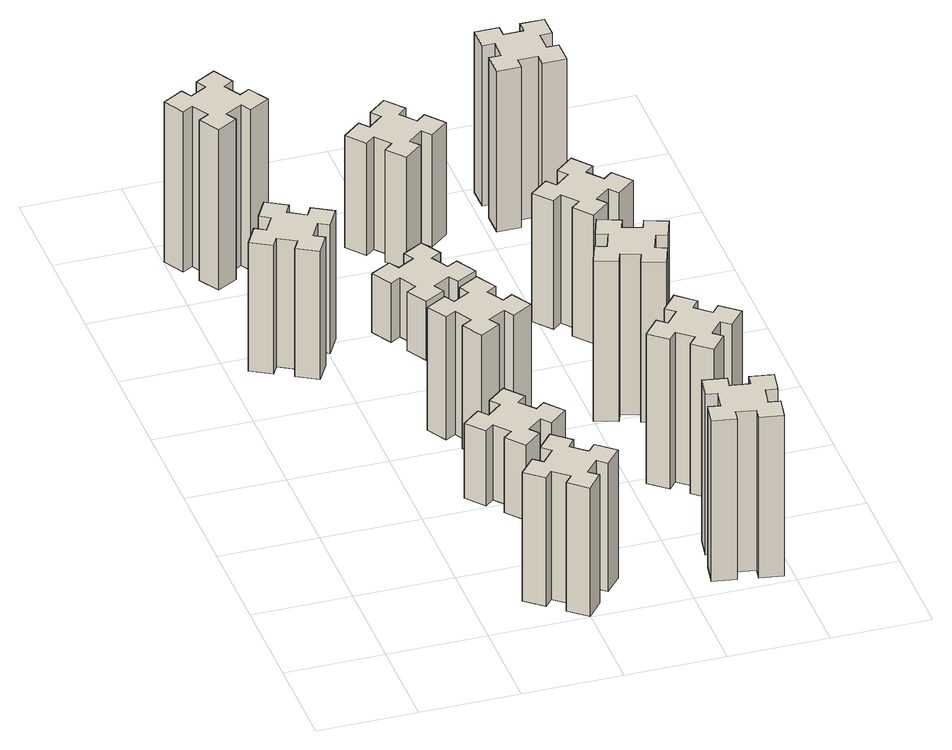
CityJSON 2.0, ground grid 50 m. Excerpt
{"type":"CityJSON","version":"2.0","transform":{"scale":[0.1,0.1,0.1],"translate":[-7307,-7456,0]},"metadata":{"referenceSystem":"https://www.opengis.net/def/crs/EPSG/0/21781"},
"CityObjects":{
"building1":{"type":"Building","attributes":{"class":"1000","function":"1000","usage":"1000","yearOfConstruction":2016,"roofType":"1000","measuredHeight":72,"storeysAboveGround":30,"storeysBelowGround":0},"geometry":[{"type":"Solid","lod":"1","boundaries":[[[[0,1,2,3,4,5,6,7,8,9,10,11,12,13,14,15,16,17,18,19]],[[17,16,20,21]],[[16,15,22,20]],[[15,14,23,22]],[[14,13,24,23]],[[13,12,25,24]],[[12,11,26,25]],[[11,10,27,26]],[[10,9,28,27]],[[9,8,29,28]],[[8,7,30,29]],[[7,6,31,30]],[[6,5,32,31]],[[5,4,33,32]],[[4,3,34,33]],[[3,2,35,34]],[[2,1,36,35]],[[1,0,37,36]],[[0,19,38,37]],[[19,18,39,38]],[[18,17,21,39]],[[24,25,26,27,28,29,30,31,32,33,34,35,36,37,38,39,21,20,22,23]]]]}]},
"building2":{"type":"Building","attributes":{"class":"1000","function":"1000","usage":"1000","yearOfConstruction":2016,"roofType":"1000","measuredHeight":72,"storeysAboveGround":30,"storeysBelowGround":0},"geometry":[{"type":"Solid","lod":"1","boundaries":[[[[40,41,42,43,44,45,46,47,48,49,50,51,52,53,54,55,56,57,58,59]],[[57,56,60,61]],[[56,55,62,60]],[[55,54,63,62]],[[54,53,64,63]],[[53,52,65,64]],[[52,51,66,65]],[[51,50,67,66]],[[50,49,68,67]],[[49,48,69,68]],[[48,47,70,69]],[[47,46,71,70]],[[46,45,72,71]],[[45,44,73,72]],[[44,43,74,73]],[[43,42,75,74]],[[42,41,76,75]],[[41,40,77,76]],[[40,59,78,77]],[[59,58,79,78]],[[58,57,61,79]],[[64,65,66,67,68,69,70,71,72,73,74,75,76,77,78,79,61,60,62,63]]]]}]},
"building3":{"type":"Building","attributes":{"class":"1000","function":"1000","usage":"1000","yearOfConstruction":2016,"roofType":"1000","measuredHeight":90,"storeysAboveGround":30,"storeysBelowGround":0},"geometry":[{"type":"Solid","lod":"1","boundaries":[[[[80,81,82,83,84,85,86,87,88,89,90,91,92,93,94,95,96,97,98,99]],[[97,96,100,101]],[[96,95,102,100]],[[95,94,103,102]],[[94,93,104,103]],[[93,92,105,104]],[[92,91,106,105]],[[91,90,107,106]],[[90,89,108,107]],[[89,88,109,108]],[[88,87,110,109]],[[87,86,111,110]],[[86,85,112,111]],[[85,84,113,112]],[[84,83,114,113]],[[83,82,115,114]],[[82,81,116,115]],[[81,80,117,116]],[[80,99,118,117]],[[99,98,119,118]],[[98,97,101,119]],[[104,105,106,107,108,109,110,111,112,113,114,115,116,117,118,119,101,100,102,103]]]]}]},
"building4":{"type":"Building","attributes":{"class":"1000","function":"1000","usage":"1000","yearOfConstruction":2016,"roofType":"1000","measuredHeight":42,"storeysAboveGround":30,"storeysBelowGround":0},"geometry":[{"type":"Solid","lod":"1","boundaries":[[[[120,121,122,123,124,125,126,127,128,129,130,131,132,133,134,135,136,137,138,139]],[[137,136,140,141]],[[136,135,142,140]],[[135,134,143,142]],[[134,133,144,143]],[[133,132,145,144]],[[132,131,146,145]],[[131,130,147,146]],[[130,129,148,147]],[[129,128,149,148]],[[128,127,150,149]],[[127,126,151,150]],[[126,125,152,151]],[[125,124,153,152]],[[124,123,154,153]],[[123,122,155,154]],[[122,121,156,155]],[[121,120,157,156]],[[120,139,158,157]],[[139,138,159,158]],[[138,137,141,159]],[[144,145,146,147,148,149,150,151,152,153,154,155,156,157,158,159,141,140,142,143]]]]}]},
"building5":{"type":"Building","attributes":{"class":"1000","function":"1000","usage":"1000","yearOfConstruction":2016,"roofType":"1000","measuredHeight":69,"storeysAboveGround":30,"storeysBelowGround":0},"geometry":[{"type":"Solid","lod":"1","boundaries":[[[[160,161,162,163,164,165,166,167,168,169,170,171,172,173,174,175,176,177,178,179]],[[177,176,180,181]],[[176,175,182,180]],[[175,174,183,182]],[[174,173,184,183]],[[173,172,185,184]],[[172,171,186,185]],[[171,170,187,186]],[[170,169,188,187]],[[169,168,189,188]],[[168,167,190,189]],[[167,166,191,190]],[[166,165,192,191]],[[165,164,193,192]],[[164,163,194,193]],[[163,162,195,194]],[[162,161,196,195]],[[161,160,197,196]],[[160,179,198,197]],[[179,178,199,198]],[[178,177,181,199]],[[184,185,186,187,188,189,190,191,192,193,194,195,196,197,198,199,181,180,182,183]]]]}]},
"building6":{"type":"Building","attributes":{"class":"1000","function":"1000","usage":"1000","yearOfConstruction":2016,"roofType":"1000","measuredHeight":33,"storeysAboveGround":30,"storeysBelowGround":0},"geometry":[{"type":"Solid","lod":"1","boundaries":[[[[200,201,202,203,204,205,206,207,208,209,210,211,212,213,214,215,216,217,218,219]],[[217,216,220,221]],[[216,215,222,220]],[[215,214,223,222]],[[214,213,224,223]],[[213,212,225,224]],[[212,211,226,225]],[[211,210,227,226]],[[210,209,228,227]],[[209,208,229,228]],[[208,207,230,229]],[[207,206,231,230]],[[206,205,232,231]],[[205,204,233,232]],[[204,203,234,233]],[[203,202,235,234]],[[202,201,236,235]],[[201,200,237,236]],[[200,219,238,237]],[[219,218,239,238]],[[218,217,221,239]],[[224,225,226,227,228,229,230,231,232,233,234,235,236,237,238,239,221,220,222,223]]]]}]},
"building7":{"type":"Building","attributes":{"class":"1000","function":"1000","usage":"1000","yearOfConstruction":2016,"roofType":"1000","measuredHeight":90,"storeysAboveGround":30,"storeysBelowGround":0},"geometry":[{"type":"Solid","lod":"1","boundaries":[[[[240,241,242,243,244,245,246,247,248,249,250,251,252,253,254,255,256,257,258,259]],[[257,256,260,261]],[[256,255,262,260]],[[255,254,263,262]],[[254,253,264,263]],[[253,252,265,264]],[[252,251,266,265]],[[251,250,267,266]],[[250,249,268,267]],[[249,248,269,268]],[[248,247,270,269]],[[247,246,271,270]],[[246,245,272,271]],[[245,244,273,272]],[[244,243,274,273]],[[243,242,275,274]],[[242,241,276,275]],[[241,240,277,276]],[[240,259,278,277]],[[259,258,279,278]],[[258,257,261,279]],[[264,265,266,267,268,269,270,271,272,273,274,275,276,277,278,279,261,260,262,263]]]]}]},
"building8":{"type":"Building","attributes":{"class":"1000","function":"1000","usage":"1000","yearOfConstruction":2016,"roofType":"1000","measuredHeight":63,"storeysAboveGround":30,"storeysBelowGround":0},"geometry":[{"type":"Solid","lod":"1","boundaries":[[[[280,281,282,283,284,285,286,287,288,289,290,291,292,293,294,295,296,297,298,299]],[[297,296,300,301]],[[296,295,302,300]],[[295,294,303,302]],[[294,293,304,303]],[[293,292,305,304]],[[292,291,306,305]],[[291,290,307,306]],[[290,289,308,307]],[[289,288,309,308]],[[288,287,310,309]],[[287,286,311,310]],[[286,285,312,311]],[[285,284,313,312]],[[284,283,314,313]],[[283,282,315,314]],[[282,281,316,315]],[[281,280,317,316]],[[280,299,318,317]],[[299,298,319,318]],[[298,297,301,319]],[[304,305,306,307,308,309,310,311,312,313,314,315,316,317,318,319,301,300,302,303]]]]}]},
"building9":{"type":"Building","attributes":{"class":"1000","function":"1000","usage":"1000","yearOfConstruction":2016,"roofType":"1000","measuredHeight":84,"storeysAboveGround":30,"storeysBelowGround":0},"geometry":[{"type":"Solid","lod":"1","boundaries":[[[[320,321,322,323,324,325,326,327,328,329,330,331,332,333,334,335,336,337,338,339]],[[337,336,340,341]],[[336,335,342,340]],[[335,334,343,342]],[[334,333,344,343]],[[333,332,345,344]],[[332,331,346,345]],[[331,330,347,346]],[[330,329,348,347]],[[329,328,349,348]],[[328,327,350,349]],[[327,326,351,350]],[[326,325,352,351]],[[325,324,353,352]],[[324,323,354,353]],[[323,322,355,354]],[[322,321,356,355]],[[321,320,357,356]],[[320,339,358,357]],[[339,338,359,358]],[[338,337,341,359]],[[344,345,346,347,348,349,350,351,352,353,354,355,356,357,358,359,341,340,342,343]]]]}]},
"building10":{"type":"Building","attributes":{"class":"1000","function":"1000","usage":"1000","yearOfConstruction":2016,"roofType":"1000","measuredHeight":90,"storeysAboveGround":30,"storeysBelowGround":0},"geometry":[{"type":"Solid","lod":"1","boundaries":[[[[360,361,362,363,364,365,366,367,368,369,370,371,372,373,374,375,376,377,378,379]],[[377,376,380,381]],[[376,375,382,380]],[[375,374,383,382]],[[374,373,384,383]],[[373,372,385,384]],[[372,371,386,385]],[[371,370,387,386]],[[370,369,388,387]],[[369,368,389,388]],[[368,367,390,389]],[[367,366,391,390]],[[366,365,392,391]],[[365,364,393,392]],[[364,363,394,393]],[[363,362,395,394]],[[362,361,396,395]],[[361,360,397,396]],[[360,379,398,397]],[[379,378,399,398]],[[378,377,381,399]],[[384,385,386,387,388,389,390,391,392,393,394,395,396,397,398,399,381,380,382,383]]]]}]},
"building11":{"type":"Building","attributes":{"class":"1000","function":"1000","usage":"1000","yearOfConstruction":2016,"roofType":"1000","measuredHeight":72,"storeysAboveGround":30,"storeysBelowGround":0},"geometry":[{"type":"Solid","lod":"1","boundaries":[[[[400,401,402,403,404,405,406,407,408,409,410,411,412,413,414,415,416,417,418,419]],[[417,416,420,421]],[[416,415,422,420]],[[415,414,423,422]],[[414,413,424,423]],[[413,412,425,424]],[[412,411,426,425]],[[411,410,427,426]],[[410,409,428,427]],[[409,408,429,428]],[[408,407,430,429]],[[407,406,431,430]],[[406,405,432,431]],[[405,404,433,432]],[[404,403,434,433]],[[403,402,435,434]],[[402,401,436,435]],[[401,400,437,436]],[[400,419,438,437]],[[419,418,439,438]],[[418,417,421,439]],[[424,425,426,427,428,429,430,431,432,433,434,435,436,437,438,439,421,420,422,423]]]]}]},
"building12":{"type":"Building","attributes":{"class":"1000","function":"1000","usage":"1000","yearOfConstruction":2016,"roofType":"1000","measuredHeight":90,"storeysAboveGround":30,"storeysBelowGround":0},"geometry":[{"type":"Solid","lod":"1","boundaries":[[[[440,441,442,443,444,445,446,447,448,449,450,451,452,453,454,455,456,457,458,459]],[[457,456,460,461]],[[456,455,462,460]],[[455,454,463,462]],[[454,453,464,463]],[[453,452,465,464]],[[452,451,466,465]],[[451,450,467,466]],[[450,449,468,467]],[[449,448,469,468]],[[448,447,470,469]],[[447,446,471,470]],[[446,445,472,471]],[[445,444,473,472]],[[444,443,474,473]],[[443,442,475,474]],[[442,441,476,475]],[[441,440,477,476]],[[440,459,478,477]],[[459,458,479,478]],[[458,457,461,479]],[[464,465,466,467,468,469,470,471,472,473,474,475,476,477,478,479,461,460,462,463]]]]}]}
},
"vertices":[
[866,193,0],[943,129,0],[904,83,0],[996,6,0],[1073,98,0],[1027,136,0],[1092,213,0],[1138,174,0],[1215,266,0],[1123,343,0],[1084,297,0],[1008,362,0],[1046,408,0],[954,485,0],[877,393,0],[923,354,0],[859,278,0],[813,316,0],[736,224,0],[828,147,0],[859,278,720],[813,316,720],[923,354,720],[877,393,720],[954,485,720],[1046,408,720],[1008,362,720],[1084,297,720],[1123,343,720],[1215,266,720],[1138,174,720],[1092,213,720],[1027,136,720],[1073,98,720],[996,6,720],[904,83,720],[943,129,720],[866,193,720],[828,147,720],[736,224,720],
[406,2367,0],[456,2454,0],[508,2424,0],[568,2528,0],[464,2588,0],[434,2536,0],[347,2586,0],[377,2638,0],[273,2698,0],[213,2594,0],[265,2564,0],[215,2477,0],[163,2507,0],[103,2403,0],[207,2343,0],[237,2395,0],[324,2345,0],[294,2293,0],[398,2233,0],[458,2337,0],[324,2345,720],[294,2293,720],[237,2395,720],[207,2343,720],[103,2403,720],[163,2507,720],[215,2477,720],[265,2564,720],[213,2594,720],[273,2698,720],[377,2638,720],[347,2586,720],[434,2536,720],[464,2588,720],[568,2528,720],[508,2424,720],[456,2454,720],[406,2367,720],[458,2337,720],[398,2233,720],
[115,3294,0],[165,3207,0],[113,3177,0],[173,3073,0],[277,3133,0],[247,3185,0],[334,3235,0],[364,3183,0],[468,3243,0],[408,3347,0],[356,3317,0],[306,3404,0],[358,3434,0],[298,3538,0],[194,3478,0],[224,3426,0],[137,3376,0],[107,3428,0],[3,3368,0],[63,3264,0],[137,3376,900],[107,3428,900],[224,3426,900],[194,3478,900],[298,3538,900],[358,3434,900],[306,3404,900],[356,3317,900],[408,3347,900],[468,3243,900],[364,3183,900],[334,3235,900],[247,3185,900],[277,3133,900],[173,3073,900],[113,3177,900],[165,3207,900],[115,3294,900],[63,3264,900],[3,3368,900],
[943,1202,0],[866,1137,0],[828,1183,0],[736,1106,0],[813,1014,0],[859,1053,0],[923,976,0],[877,938,0],[954,846,0],[1046,923,0],[1008,969,0],[1084,1033,0],[1123,987,0],[1215,1064,0],[1138,1156,0],[1092,1118,0],[1027,1194,0],[1073,1233,0],[996,1325,0],[904,1248,0],[1027,1194,420],[1073,1233,420],[1092,1118,420],[1138,1156,420],[1215,1064,420],[1123,987,420],[1084,1033,420],[1008,969,420],[1046,923,420],[954,846,420],[877,938,420],[923,976,420],[859,1053,420],[813,1014,420],[736,1106,420],[828,1183,420],[866,1137,420],[943,1202,420],[904,1248,420],[996,1325,420],
[855,1614,0],[905,1527,0],[853,1497,0],[913,1393,0],[1017,1453,0],[987,1505,0],[1074,1555,0],[1104,1503,0],[1208,1563,0],[1148,1667,0],[1096,1637,0],[1046,1724,0],[1098,1754,0],[1038,1858,0],[934,1798,0],[964,1746,0],[877,1696,0],[847,1748,0],[743,1688,0],[803,1584,0],[877,1696,690],[847,1748,690],[964,1746,690],[934,1798,690],[1038,1858,690],[1098,1754,690],[1046,1724,690],[1096,1637,690],[1148,1667,690],[1208,1563,690],[1104,1503,690],[1074,1555,690],[987,1505,690],[1017,1453,690],[913,1393,690],[853,1497,690],[905,1527,690],[855,1614,690],[803,1584,690],[743,1688,690],
[855,2454,0],[905,2367,0],[853,2337,0],[913,2233,0],[1017,2293,0],[987,2345,0],[1074,2395,0],[1104,2343,0],[1208,2403,0],[1148,2507,0],[1096,2477,0],[1046,2564,0],[1098,2594,0],[1038,2698,0],[934,2638,0],[964,2586,0],[877,2536,0],[847,2588,0],[743,2528,0],[803,2424,0],[877,2536,330],[847,2588,330],[964,2586,330],[934,2638,330],[1038,2698,330],[1098,2594,330],[1046,2564,330],[1096,2477,330],[1148,2507,330],[1208,2403,330],[1104,2343,330],[1074,2395,330],[987,2345,330],[1017,2293,330],[913,2233,330],[853,2337,330],[905,2367,330],[855,2454,330],[803,2424,330],[743,2528,330],
[1884,345,0],[1785,362,0],[1796,421,0],[1677,442,0],[1657,324,0],[1716,314,0],[1698,215,0],[1639,226,0],[1618,107,0],[1737,87,0],[1747,146,0],[1845,128,0],[1835,69,0],[1953,48,0],[1974,167,0],[1915,177,0],[1932,275,0],[1991,265,0],[2012,383,0],[1894,404,0],[1932,275,900],[1991,265,900],[1915,177,900],[1974,167,900],[1953,48,900],[1835,69,900],[1845,128,900],[1747,146,900],[1737,87,900],[1618,107,900],[1639,226,900],[1698,215,900],[1716,314,900],[1657,324,900],[1677,442,900],[1796,421,900],[1785,362,900],[1884,345,900],[1894,404,900],[2012,383,900],
[1192,3238,0],[1127,3314,0],[1173,3353,0],[1096,3445,0],[1004,3368,0],[1043,3322,0],[966,3257,0],[928,3303,0],[836,3226,0],[913,3134,0],[959,3173,0],[1023,3096,0],[977,3058,0],[1054,2966,0],[1146,3043,0],[1108,3089,0],[1184,3153,0],[1223,3107,0],[1315,3184,0],[1238,3276,0],[1184,3153,630],[1223,3107,630],[1108,3089,630],[1146,3043,630],[1054,2966,630],[977,3058,630],[1023,3096,630],[959,3173,630],[913,3134,630],[836,3226,630],[928,3303,630],[966,3257,630],[1043,3322,630],[1004,3368,630],[1096,3445,630],[1173,3353,630],[1127,3314,630],[1192,3238,630],[1238,3276,630],[1315,3184,630],
[1867,876,0],[1932,953,0],[1978,914,0],[2055,1006,0],[1963,1083,0],[1924,1037,0],[1848,1102,0],[1886,1148,0],[1794,1225,0],[1717,1133,0],[1763,1094,0],[1699,1018,0],[1653,1056,0],[1576,964,0],[1668,887,0],[1706,933,0],[1783,869,0],[1744,823,0],[1836,746,0],[1913,838,0],[1783,869,840],[1744,823,840],[1706,933,840],[1668,887,840],[1576,964,840],[1653,1056,840],[1699,1018,840],[1763,1094,840],[1717,1133,840],[1794,1225,840],[1886,1148,840],[1848,1102,840],[1924,1037,840],[1963,1083,840],[2055,1006,840],[1978,914,840],[1932,953,840],[1867,876,840],[1913,838,840],[1836,746,840],
[1802,1541,0],[1836,1635,0],[1892,1614,0],[1933,1727,0],[1820,1768,0],[1800,1712,0],[1706,1746,0],[1727,1802,0],[1614,1843,0],[1573,1730,0],[1629,1710,0],[1595,1616,0],[1539,1637,0],[1497,1524,0],[1610,1483,0],[1631,1539,0],[1725,1505,0],[1704,1449,0],[1817,1407,0],[1858,1520,0],[1725,1505,900],[1704,1449,900],[1631,1539,900],[1610,1483,900],[1497,1524,900],[1539,1637,900],[1595,1616,900],[1629,1710,900],[1573,1730,900],[1614,1843,900],[1727,1802,900],[1706,1746,900],[1800,1712,900],[1820,1768,900],[1933,1727,900],[1892,1614,900],[1836,1635,900],[1802,1541,900],[1858,1520,900],[1817,1407,900],
[1599,2333,0],[1663,2256,0],[1617,2218,0],[1694,2126,0],[1786,2203,0],[1748,2249,0],[1824,2313,0],[1863,2267,0],[1955,2344,0],[1878,2436,0],[1832,2398,0],[1767,2474,0],[1813,2513,0],[1736,2605,0],[1644,2528,0],[1683,2482,0],[1606,2417,0],[1568,2463,0],[1476,2386,0],[1553,2294,0],[1606,2417,720],[1568,2463,720],[1683,2482,720],[1644,2528,720],[1736,2605,720],[1813,2513,720],[1767,2474,720],[1832,2398,720],[1878,2436,720],[1955,2344,720],[1863,2267,720],[1824,2313,720],[1748,2249,720],[1786,2203,720],[1694,2126,720],[1617,2218,720],[1663,2256,720],[1599,2333,720],[1553,2294,720],[1476,2386,720],
[1665,3195,0],[1765,3195,0],[1765,3135,0],[1885,3135,0],[1885,3255,0],[1825,3255,0],[1825,3355,0],[1885,3355,0],[1885,3475,0],[1765,3475,0],[1765,3415,0],[1665,3415,0],[1665,3475,0],[1545,3475,0],[1545,3355,0],[1605,3355,0],[1605,3255,0],[1545,3255,0],[1545,3135,0],[1665,3135,0],[1605,3255,900],[1545,3255,900],[1605,3355,900],[1545,3355,900],[1545,3475,900],[1665,3475,900],[1665,3415,900],[1765,3415,900],[1765,3475,900],[1885,3475,900],[1885,3355,900],[1825,3355,900],[1825,3255,900],[1885,3255,900],[1885,3135,900],[1765,3135,900],[1765,3195,900],[1665,3195,900],[1665,3135,900],[1545,3135,900]
]}
